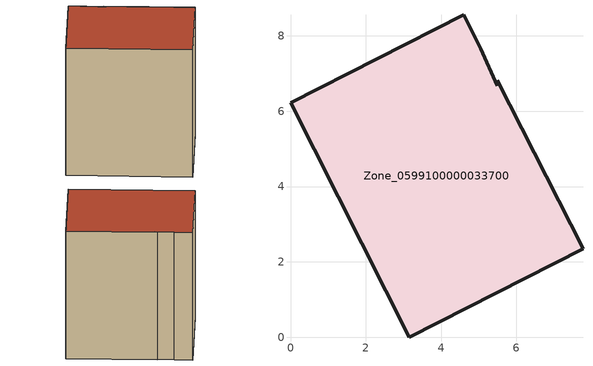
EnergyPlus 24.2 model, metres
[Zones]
Zone_0599100000033700
 floor ground (C_G): 5.06,7.66 5.49,6.67 5.49,6.82 7.77,2.35 3.15,0 0,6.22 4.6,8.56 z0
 wall outside (C_F): 3.15,0 7.77,2.35 5.49,6.82 5.49,6.67 5.06,7.66 4.6,8.56 0,6.22 3.15,0 z0:7.83
 roof outside (C_R): 5.49,6.67 5.06,7.66 4.6,8.56 0,6.22 3.15,0 7.77,2.35 5.49,6.82 z7.83
[BUILDING]
Pand.0599100000033700: North Axis=0; Terrain=City; Loads Convergence Tolerance Value=0.04; Temperature Convergence Tolerance Value=0.4; Solar Distribution=FullExterior; Maximum Number of Warmup Days=25; Minimum Number of Warmup Days=1
[Site:Location]
Rotterdam.The.Hague.AP_ZH_NLD Design_Conditions: Latitude=51.96; Longitude=4.45; Time Zone=1; Elevation=-4.5
[SITE:GROUNDTEMPERATURE:BUILDINGSURFACE]
18, 18, 18, 18, 18, 18, 18, 18, 18, 18, 18, 18
[MATERIAL] Thermal Absorptance=0.9; Solar Absorptance=0.7; Visible Absorptance=0.7
Name | Roughness | Thickness | Conductivity | Density | Specific Heat
G.TC.1946 | MediumSmooth | 0.15 | 1 | 540 | 1210
F.TC.1946 | Rough | 0.3 | 0.857143 | 1920 | 840
R.TC.1946 | MediumRough | 0.2 | 0.909091 | 1500 | 1000
[CONSTRUCTION]
C_G: G.TC.1946
C_F: F.TC.1946
C_R: R.TC.1946
[ZONE]
Zone_0599100000033700: Type=1; Multiplier=1; Ceiling Height=Autocalculate; Volume=Autocalculate; Floor Area=autocalculate; Part of Total Floor Area=Yes
[ZONEINFILTRATION:DESIGNFLOWRATE]
Infil_Zone_0599100000033700: Zone or ZoneList or Space or SpaceList=Zone_0599100000033700; Schedule=AlwaysOn; Design Flow Rate Calculation Method=Flow/Area; Flow Rate per Floor Area=0.003; Constant Term Coefficient=1; Temperature Term Coefficient=0; Velocity Term Coefficient=0; Velocity Squared Term Coefficient=0
[HVACTEMPLATE:ZONE:IDEALLOADSAIRSYSTEM]
Zone_0599100000033700: Maximum Heating Supply Air Temperature=50; Minimum Cooling Supply Air Temperature=13; Maximum Heating Supply Air Humidity Ratio=0.0156; Minimum Cooling Supply Air Humidity Ratio=0.0077; Heating Limit=NoLimit; Cooling Limit=NoLimit; Dehumidification Control Type=ConstantSensibleHeatRatio; Cooling Sensible Heat Ratio=0.7; Dehumidification Setpoint=60; Humidification Control Type=None; Humidification Setpoint=30; Outdoor Air Method=None; Outdoor Air Flow Rate per Person=0.00944; Outdoor Air Flow Rate per Zone Floor Area=0; Outdoor Air Flow Rate per Zone=0; Demand Controlled Ventilation Type=None; Outdoor Air Economizer Type=NoEconomizer; Heat Recovery Type=None; Sensible Heat Recovery Effectiveness=0.7; Latent Heat Recovery Effectiveness=0.65
[ZONECONTROL:THERMOSTAT]
ThermostatControl_Zone_0599100000033700: Zone or ZoneList=Zone_0599100000033700; Control Type Schedule=DualSetpointControlType; Control 1=Thermostat_Zone_0599100000033700; Temperature Difference Between Cutout And Setpoint=0
[THERMOSTATSETPOINT:DUALSETPOINT]
Thermostat_Zone_0599100000033700: Heating Setpoint Temperature Schedule=HeatingSetpoint_Zone_0599100000033700; Cooling Setpoint Temperature Schedule=CoolingSetpoint_Zone_0599100000033700
[SCHEDULE:COMPACT]
HeatingSetpoint_Zone_0599100000033700: Through: 12/31, For: AllDays, Until: 24:00, 21
CoolingSetpoint_Zone_0599100000033700: Through: 12/31, For: AllDays, Until: 24:00, 24
DualSetpointControlType: Through: 12/31, For: AllDays, Until: 24:00, 4
AlwaysOn: Through: 12/31, For: AllDays, Until: 24:00, 1
